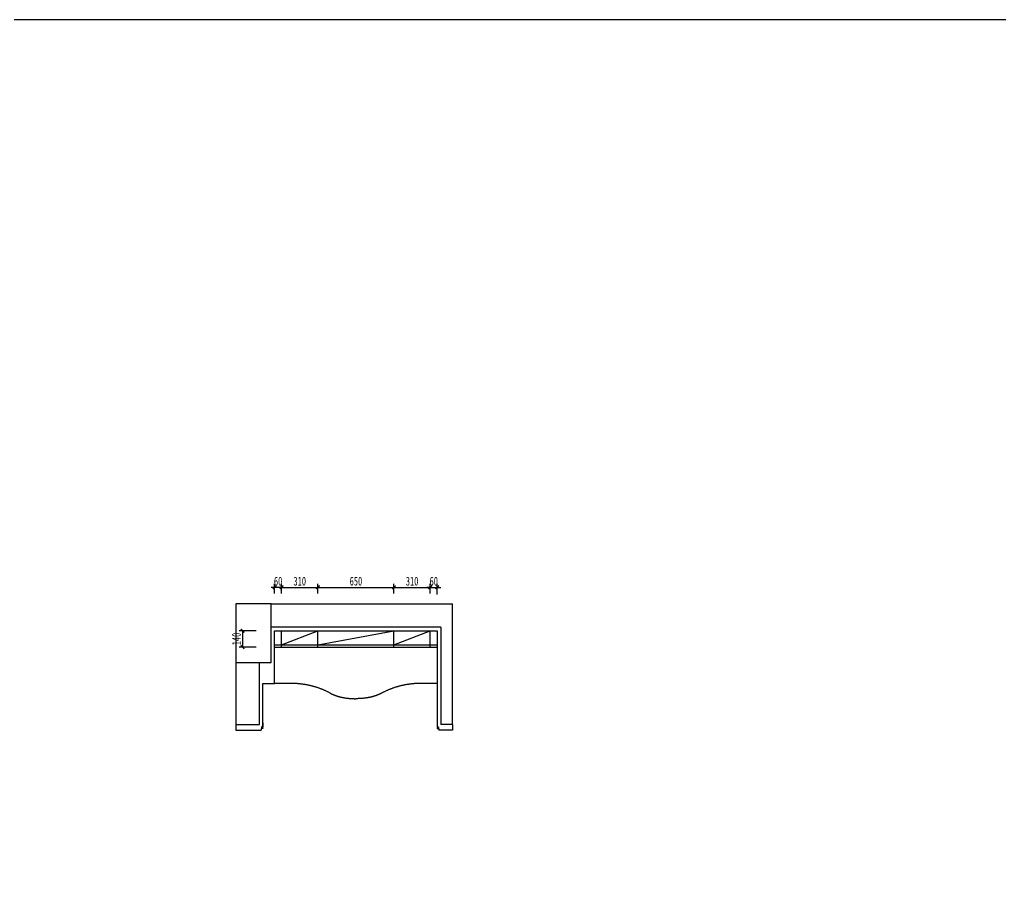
# Model space of a CAD drawing. Header units: millimetres. Extents: x 3104083 to 3173399, y -3165492 to -3044687.
# Drawn here: x 3139877 to 3148257, y -3137467 to -3130053 of the extents above; entities that cross this region are included whole.
import ezdxf

# ---------------------------------------------------------------- set-up
doc = ezdxf.new("R2010")
doc.units = ezdxf.units.MM
doc.header["$LTSCALE"] = 500
doc.header["$MEASUREMENT"] = 0
doc.header["$PDMODE"] = 2
doc.linetypes.add('ACAD_ISO03W100', pattern=[30, 12, -18])
doc.layers.get('0').update_dxf_attribs({"linetype": 'CONTINUOUS'})
doc.layers.get('DEFPOINTS').update_dxf_attribs({"linetype": 'CONTINUOUS'})
for name, color, linetype in [('D-节点尺寸', 5, 'CONTINUOUS'), ('P-完成面', 3, 'CONTINUOUS'), ('台面', 4, 'CONTINUOUS'), ('柜体', 2, 'CONTINUOUS')]:
    doc.layers.add(name, color=color, linetype=linetype)
doc.layers.add('墙体', color=6, linetype='CONTINUOUS', lineweight=25)
doc.styles.add('DIM', font='SimSun.ttf', dxfattribs={"width": 0.7})
doc.dimstyles.new('30', dxfattribs={"dimscale": 30, "dimtxt": 2.5, "dimasz": 1, "dimexe": 1, "dimexo": 1, "dimgap": 0.5, "dimtad": 1, "dimdec": 0, "dimzin": 0, "dimdsep": 46, "dimtxsty": 'DIM', "dimblk": 'ARCHTICK', "dimcen": 0, "dimclrd": 5, "dimclre": 5, "dimclrt": 35, "dimadec": 0, "dimazin": 0, "dimtfac": 0.5, "dimtdec": 0, "dimtix": 1, "dimtmove": 2, "dimatfit": 2, "dimldrblk": 'A', "dimfxl": 0, "dimtolj": 1, "dimtzin": 0, "dimlwd": -1, "dimlwe": -1, "dimarcsym": 0})

# ---------------------------------------------------------------- blocks, each defined once
blk = doc.blocks.new('_ArchTick')
at = {"color": 0, "linetype": 'ByBlock', "const_width": 0.4}
blk.add_lwpolyline([(-0.5, -0.5), (0.5, 0.5)], dxfattribs=at)
blk = doc.blocks.new('*D1839')
at = {"layer": 'DEFPOINTS', "color": 0, "ltscale": 100}
for p in [(3142425.7, -3134903.8), (3142115.7, -3134987.5), (3142425.7, -3134987.5)]:
    blk.add_point(p, dxfattribs=at)
at = {"layer": 'P-完成面', "color": 5, "ltscale": 100}
for p, q in [((3142115.7, -3134957.5), (3142115.7, -3134873.8)), ((3142115.7, -3134903.8), (3142425.7, -3134903.8)), ((3142425.7, -3134957.5), (3142425.7, -3134873.8))]:
    blk.add_line(p, q, dxfattribs=at)
at = {"layer": 'P-完成面', "color": 5, "ltscale": 100, "xscale": 30, "yscale": 30, "zscale": 30, "rotation": 180}
blk.add_blockref('_ArchTick', (3142115.7, -3134903.8), dxfattribs=at)
at = {"layer": 'P-完成面', "color": 5, "ltscale": 100, "xscale": 30, "yscale": 30, "zscale": 30}
blk.add_blockref('_ArchTick', (3142425.7, -3134903.8), dxfattribs=at)
at = {"layer": 'P-完成面', "color": 35, "ltscale": 100, "insert": (3142270.7, -3134851.3), "char_height": 75, "attachment_point": 5, "style": 'DIM'}
blk.add_mtext('\\A1;310', dxfattribs=at)
blk = doc.blocks.new('A')
for p, q in [((-0.37, 0), (-2.13, 0)), ((-1.44, 1.15), (-1.09, 1.44)), ((-1.44, 1.15), (-0.37, 0)), ((-1.44, -1.15), (-0.37, 0)), ((-1.09, 1.44), (0, 0)), ((-1.09, -1.44), (0, 0)), ((-1.44, -1.15), (-1.09, -1.44))]:
    blk.add_line(p, q)
for points in [[(-1.44, 1.15), (-1.09, 1.44), (-0.37, 0), (0, 0)], [(-1.44, -1.15), (-1.09, -1.44), (-0.37, 0), (0, 0)]]:
    blk.add_solid(points)
blk = doc.blocks.new('*D1840')
at = {"layer": 'DEFPOINTS', "color": 0, "ltscale": 100}
for p in [(3143075.7, -3134903.8), (3142425.7, -3134987.5), (3143075.7, -3134987.5)]:
    blk.add_point(p, dxfattribs=at)
at = {"layer": 'P-完成面', "color": 5, "ltscale": 100}
for p, q in [((3142425.7, -3134957.5), (3142425.7, -3134873.8)), ((3142425.7, -3134903.8), (3143075.7, -3134903.8)), ((3143075.7, -3134957.5), (3143075.7, -3134873.8))]:
    blk.add_line(p, q, dxfattribs=at)
at = {"layer": 'P-完成面', "color": 5, "ltscale": 100, "xscale": 30, "yscale": 30, "zscale": 30, "rotation": 180}
blk.add_blockref('_ArchTick', (3142425.7, -3134903.8), dxfattribs=at)
at = {"layer": 'P-完成面', "color": 5, "ltscale": 100, "xscale": 30, "yscale": 30, "zscale": 30}
blk.add_blockref('_ArchTick', (3143075.7, -3134903.8), dxfattribs=at)
at = {"layer": 'P-完成面', "color": 35, "ltscale": 100, "insert": (3142750.7, -3134851.3), "char_height": 75, "attachment_point": 5, "style": 'DIM'}
blk.add_mtext('\\A1;650', dxfattribs=at)
blk = doc.blocks.new('*D1841')
at = {"layer": 'DEFPOINTS', "color": 0, "ltscale": 100}
for p in [(3143385.7, -3134903.8), (3143075.7, -3134987.5), (3143385.7, -3134987.5)]:
    blk.add_point(p, dxfattribs=at)
at = {"layer": 'P-完成面', "color": 5, "ltscale": 100}
for p, q in [((3143075.7, -3134957.5), (3143075.7, -3134873.8)), ((3143075.7, -3134903.8), (3143385.7, -3134903.8)), ((3143385.7, -3134957.5), (3143385.7, -3134873.8))]:
    blk.add_line(p, q, dxfattribs=at)
at = {"layer": 'P-完成面', "color": 5, "ltscale": 100, "xscale": 30, "yscale": 30, "zscale": 30, "rotation": 180}
blk.add_blockref('_ArchTick', (3143075.7, -3134903.8), dxfattribs=at)
at = {"layer": 'P-完成面', "color": 5, "ltscale": 100, "xscale": 30, "yscale": 30, "zscale": 30}
blk.add_blockref('_ArchTick', (3143385.7, -3134903.8), dxfattribs=at)
at = {"layer": 'P-完成面', "color": 35, "ltscale": 100, "insert": (3143230.7, -3134851.3), "char_height": 75, "attachment_point": 5, "style": 'DIM'}
blk.add_mtext('\\A1;310', dxfattribs=at)
blk = doc.blocks.new('*D1842')
at = {"layer": 'DEFPOINTS', "color": 0, "ltscale": 100}
for p in [(3141929.4, -3135275), (3141782.4, -3135415), (3141929.4, -3135415)]:
    blk.add_point(p, dxfattribs=at)
at = {"layer": 'P-完成面', "color": 5, "ltscale": 100}
for p, q in [((3141899.4, -3135275), (3141752.4, -3135275)), ((3141782.4, -3135275), (3141782.4, -3135415)), ((3141899.4, -3135415), (3141752.4, -3135415))]:
    blk.add_line(p, q, dxfattribs=at)
at = {"layer": 'P-完成面', "color": 5, "ltscale": 100, "xscale": 30, "yscale": 30, "zscale": 30}
for p, rotation in [((3141782.4, -3135275), 90), ((3141782.4, -3135415), 270)]:
    blk.add_blockref('_ArchTick', p, dxfattribs=dict(at, rotation=rotation))
at = {"layer": 'P-完成面', "color": 35, "ltscale": 100, "insert": (3141729.9, -3135345), "char_height": 75, "attachment_point": 5, "rotation": 90, "style": 'DIM'}
blk.add_mtext('\\A1;140', dxfattribs=at)
blk = doc.blocks.new('*D1843')
at = {"layer": 'DEFPOINTS', "color": 0, "ltscale": 100}
for p in [(3143445.7, -3134903.8), (3143385.7, -3134987.5), (3143445.7, -3134993.8)]:
    blk.add_point(p, dxfattribs=at)
at = {"layer": 'P-完成面', "color": 5, "ltscale": 100}
for p, q in [((3143385.7, -3134903.8), (3143355.7, -3134903.8)), ((3143385.7, -3134957.5), (3143385.7, -3134873.8)), ((3143385.7, -3134903.8), (3143445.7, -3134903.8)), ((3143445.7, -3134963.8), (3143445.7, -3134873.8)), ((3143445.7, -3134903.8), (3143475.7, -3134903.8))]:
    blk.add_line(p, q, dxfattribs=at)
at = {"layer": 'P-完成面', "color": 5, "ltscale": 100, "xscale": 30, "yscale": 30, "zscale": 30}
blk.add_blockref('_ArchTick', (3143385.7, -3134903.8), dxfattribs=at)
at = {"layer": 'P-完成面', "color": 5, "ltscale": 100, "xscale": 30, "yscale": 30, "zscale": 30, "rotation": 180}
blk.add_blockref('_ArchTick', (3143445.7, -3134903.8), dxfattribs=at)
at = {"layer": 'P-完成面', "color": 35, "ltscale": 100, "insert": (3143415.7, -3134851.3), "char_height": 75, "attachment_point": 5, "style": 'DIM'}
blk.add_mtext('\\A1;60', dxfattribs=at)
blk = doc.blocks.new('*D1844')
at = {"layer": 'DEFPOINTS', "color": 0, "ltscale": 100}
for p in [(3142055.7, -3134903.8), (3142055.7, -3134986.1), (3142115.7, -3134987.5)]:
    blk.add_point(p, dxfattribs=at)
at = {"layer": 'P-完成面', "color": 5, "ltscale": 100}
for p, q in [((3142055.7, -3134903.8), (3142025.7, -3134903.8)), ((3142055.7, -3134956.1), (3142055.7, -3134873.8)), ((3142115.7, -3134903.8), (3142055.7, -3134903.8)), ((3142115.7, -3134957.5), (3142115.7, -3134873.8)), ((3142115.7, -3134903.8), (3142145.7, -3134903.8))]:
    blk.add_line(p, q, dxfattribs=at)
at = {"layer": 'P-完成面', "color": 5, "ltscale": 100, "xscale": 30, "yscale": 30, "zscale": 30}
blk.add_blockref('_ArchTick', (3142055.7, -3134903.8), dxfattribs=at)
at = {"layer": 'P-完成面', "color": 5, "ltscale": 100, "xscale": 30, "yscale": 30, "zscale": 30, "rotation": 180}
blk.add_blockref('_ArchTick', (3142115.7, -3134903.8), dxfattribs=at)
at = {"layer": 'P-完成面', "color": 35, "ltscale": 100, "insert": (3142085.7, -3134851.3), "char_height": 75, "attachment_point": 5, "style": 'DIM'}
blk.add_mtext('\\A1;60', dxfattribs=at)

msp = doc.modelspace()

# ---------------------------------------------------------------- linework, layer by layer
at = {"layer": 'D-节点尺寸', "color": 251, "ltscale": 100}
msp.add_lwpolyline([(3104083.146, -3130052.581), (3173399.353, -3130052.581), (3173399.353, -3144882.223), (3104083.146, -3144882.223)], close=True, dxfattribs=at)
at = {"layer": 'P-完成面', "color": 3, "ltscale": 100}
for p, q in [((3141955.713, -3136110.022), (3141940.713, -3136110.022)), ((3141940.713, -3136110.022), (3141940.713, -3136125.022)), ((3141955.713, -3136095.022), (3141943.713, -3136095.022)), ((3141943.713, -3136095.022), (3141943.713, -3136100.022)), ((3141943.713, -3136100.022), (3141955.713, -3136100.022)), ((3141955.713, -3136060.022), (3141955.713, -3136095.022)), ((3141955.713, -3136100.022), (3141955.713, -3136110.022)), ((3143445.431, -3136060.022), (3143445.431, -3136095.022)), ((3143445.431, -3136095.022), (3143457.432, -3136095.022)), ((3143457.432, -3136100.022), (3143445.432, -3136100.022)), ((3143445.432, -3136100.022), (3143445.432, -3136110.022)), ((3143445.432, -3136110.022), (3143460.432, -3136110.022)), ((3143457.432, -3136095.022), (3143457.432, -3136100.022)), ((3143460.432, -3136110.022), (3143460.432, -3136125.022))]:
    msp.add_line(p, q, dxfattribs=at)
for points in [[(3141955.713, -3136095.022), (3141955.713, -3135725.022), (3142055.714, -3135725.022), (3142055.714, -3135275.022), (3143445.713, -3135275.022), (3143445.713, -3135275.022)], [(3143445.713, -3135275.022), (3143445.713, -3136060.022)], [(3141725.713, -3136075.022), (3141725.713, -3136125.022), (3141940.713, -3136125.022)], [(3143575.713, -3136075.022), (3143575.713, -3136125.022), (3143460.432, -3136125.022)]]:
    msp.add_lwpolyline(points, dxfattribs=at)
at = {"layer": '台面', "linetype": 'ACAD_ISO03W100'}
for p, q in [((3142201.159, -3135725.022), (3142055.714, -3135725.022)), ((3143445.713, -3135725.022), (3143300.267, -3135725.022))]:
    msp.add_line(p, q, dxfattribs=at)
for centre, start, end in [((3142201.159, -3136425.022), 61.9265406, 90), ((3143300.267, -3136425.022), 90, 118.0734594)]:
    msp.add_arc(centre, 700, start, end, dxfattribs=at)
for points in [[(3142530.582, -3135807.381), (3142534.408, -3135809.422), (3142538.28, -3135811.388), (3142552.193, -3135818.118), (3142562.47, -3135822.48), (3142583.515, -3135830.316), (3142594.283, -3135833.79), (3142616.274, -3135839.908), (3142627.496, -3135842.552), (3142656.793, -3135848.325), (3142675.178, -3135850.894), (3142712.474, -3135854.22), (3142731.36, -3135855.022), (3142750.713, -3135855.022)], [(3142970.845, -3135807.381), (3142967.019, -3135809.422), (3142963.147, -3135811.388), (3142949.234, -3135818.118), (3142938.957, -3135822.48), (3142917.912, -3135830.316), (3142907.144, -3135833.79), (3142885.153, -3135839.908), (3142873.931, -3135842.552), (3142844.634, -3135848.325), (3142826.249, -3135850.894), (3142788.953, -3135854.22), (3142770.066, -3135855.022), (3142750.713, -3135855.022)]]:
    msp.add_open_spline(points, degree=3, knots=[3.575907643, 3.575907643, 3.575907643, 3.575907643, 3.601549315, 3.601549315, 3.66705289, 3.66705289, 3.732556466, 3.732556466, 3.798060041, 3.798060041, 3.900335691, 3.900335691, 4, 4, 4, 4], dxfattribs=at)
at = {"layer": '墙体'}
for p, q in [((3142025.714, -3135045.023), (3143575.713, -3135045.023)), ((3143575.713, -3136075.022), (3143575.713, -3135045.023)), ((3143475.713, -3135245.022), (3142025.713, -3135245.022)), ((3143475.713, -3135245.022), (3143475.713, -3136075.022)), ((3141725.714, -3135545.023), (3141725.713, -3136075.022)), ((3141925.713, -3136075.022), (3141925.713, -3135545.023)), ((3141725.713, -3136075.022), (3141925.713, -3136075.022)), ((3143575.713, -3136075.022), (3143475.713, -3136075.022))]:
    msp.add_line(p, q, dxfattribs=at)
msp.add_lwpolyline([(3142025.714, -3135545.023), (3142025.714, -3135045.023), (3141725.714, -3135045.023), (3141725.714, -3135545.023), (3142025.714, -3135545.023)], dxfattribs=at)
at = {"layer": '柜体'}
for p, q in [((3142115.714, -3135415.022), (3142115.714, -3135275.022)), ((3142115.714, -3135395.022), (3142425.713, -3135275.022)), ((3142425.713, -3135415.022), (3142425.713, -3135275.022)), ((3142425.713, -3135395.022), (3143075.713, -3135275.022)), ((3143075.713, -3135415.022), (3143075.713, -3135275.022)), ((3143075.713, -3135395.022), (3143385.713, -3135275.022)), ((3143385.713, -3135415.022), (3143385.713, -3135275.022)), ((3142055.714, -3135395.022), (3143445.713, -3135395.022)), ((3142055.714, -3135415.022), (3143445.713, -3135415.022))]:
    msp.add_line(p, q, dxfattribs=at)

# ---------------------------------------------------------------- dimensions: what is measured, and where the dimension line sits
at = {"layer": 'P-完成面', "color": 251, "ltscale": 100}
for base, p1, p2, picture, middle in [((3142055.714, -3134903.814), (3142115.714, -3134987.451), (3142055.714, -3134986.137), '*D1844', (3142085.714, -3134851.314)), ((3142425.713, -3134903.814), (3142115.714, -3134987.451), (3142425.713, -3134987.451), '*D1839', (3142270.714, -3134851.314)), ((3143075.713, -3134903.814), (3142425.713, -3134987.451), (3143075.713, -3134987.451), '*D1840', (3142750.713, -3134851.314)), ((3143385.713, -3134903.814), (3143075.713, -3134987.451), (3143385.713, -3134987.451), '*D1841', (3143230.713, -3134851.314)), ((3143445.713, -3134903.814), (3143385.713, -3134987.451), (3143445.713, -3134993.814), '*D1843', (3143415.713, -3134851.314))]:
    dim = msp.add_linear_dim(base=base, p1=p1, p2=p2, dimstyle='30', dxfattribs=at)
    dim.commit()
    dim.dimension.update_dxf_attribs({"geometry": picture, "text_midpoint": middle})
dim = msp.add_linear_dim(base=(3141782.395, -3135415.022), p1=(3141929.395, -3135275.022), p2=(3141929.395, -3135415.022), angle=90, dimstyle='30', dxfattribs=at)
dim.commit()
dim.dimension.update_dxf_attribs({"geometry": '*D1842', "text_midpoint": (3141729.895, -3135345.022)})

doc.saveas('drawing.dxf')
